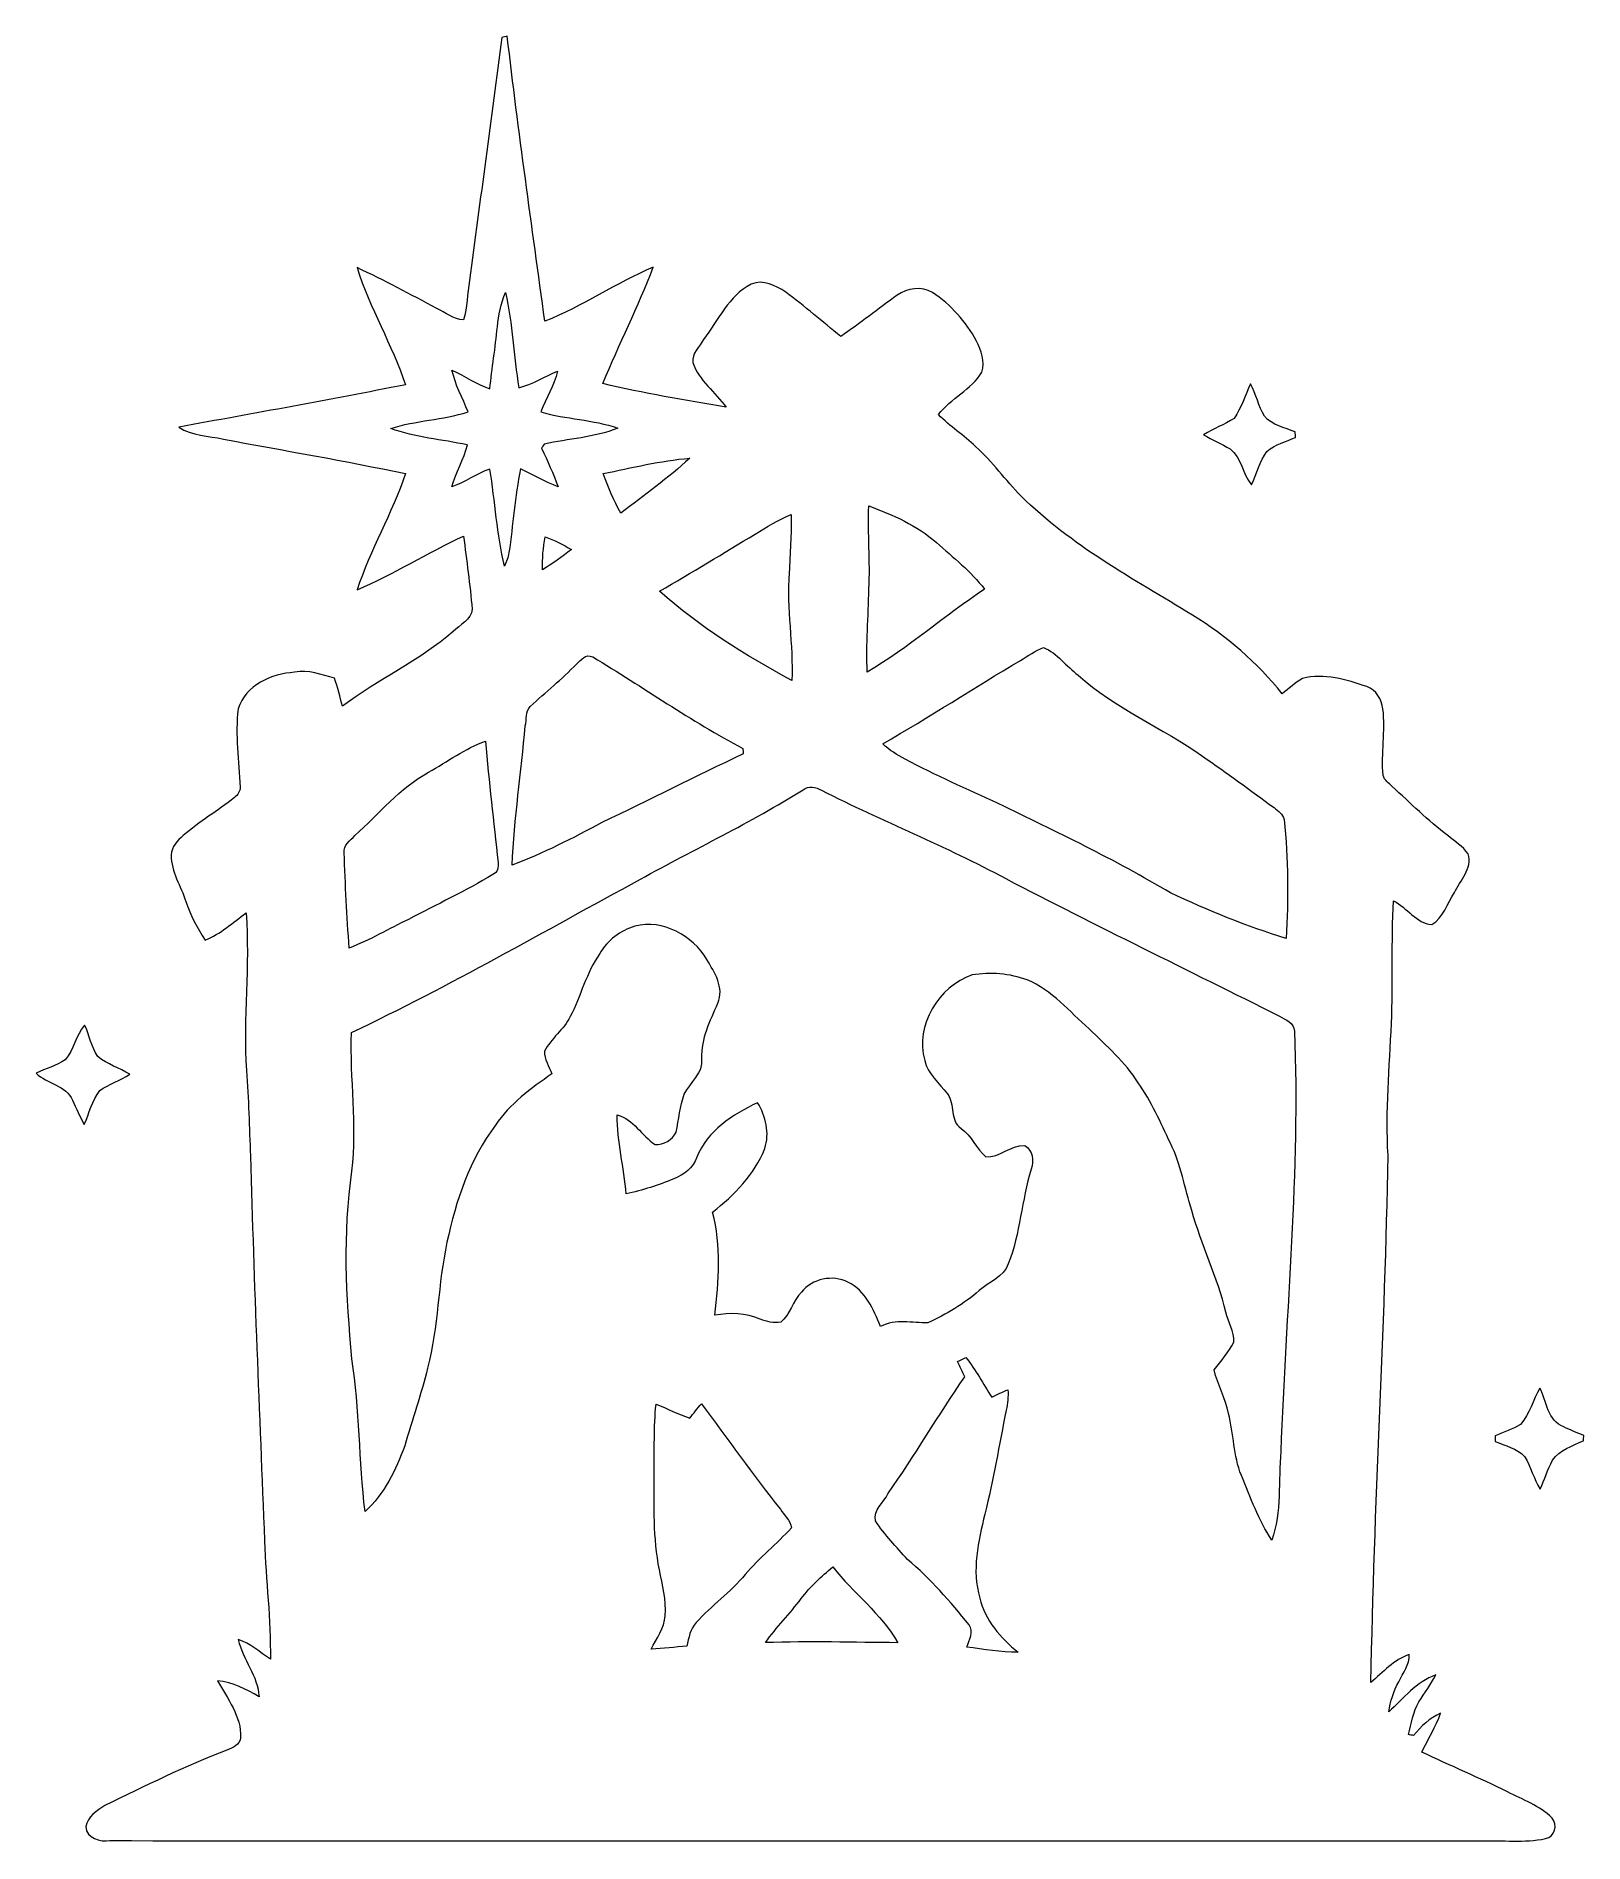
# Model space of a CAD drawing. Header units: centimetres. Extents: x -13.5 to 13.5, y -15.8 to 15.8.
import ezdxf

# ---------------------------------------------------------------- set-up
doc = ezdxf.new("R2010")
doc.units = ezdxf.units.CM
doc.header["$MEASUREMENT"] = 0
doc.layers.add('Layer 1', color=7, linetype='Continuous')

msp = doc.modelspace()

# ---------------------------------------------------------------- linework, layer by layer
at = {"layer": 'Layer 1', "color": 250, "lineweight": 9}
for points, knots in [([(-5.38992, 15.77031), (-5.36663, 15.7756), (-5.32042, 15.78618), (-5.29714, 15.79147), (-5.29714, 15.79147), (-5.10452, 14.12566), (-4.86534, 12.46548), (-4.64132, 10.80355), (-4.64132, 10.80355), (-3.98269, 11.06072), (-3.39531, 11.47383), (-2.74408, 11.74793), (-2.74408, 11.74793), (-3.00196, 11.05543), (-3.34698, 10.3975), (-3.62356, 9.71241), (-3.62356, 9.71241), (-2.91236, 9.5399), (-2.18811, 9.42172), (-1.46668, 9.2986), (-1.46668, 9.2986), (-1.65365, 9.56459), (-1.94645, 9.75862), (-2.04735, 10.08), (-2.04735, 10.08), (-2.07486, 10.23734), (-1.92811, 10.35658), (-1.86531, 10.48569), (-1.86531, 10.48569), (-1.60567, 10.81836), (-1.42364, 11.24805), (-1.03099, 11.45125), (-1.03099, 11.45125), (-0.81686, 11.54156), (-0.60061, 11.42655), (-0.42457, 11.31296), (-0.42457, 11.31296), (-0.0919, 11.06884), (0.21608, 10.79296), (0.53887, 10.53649), (0.53887, 10.53649), (0.87612, 10.76509), (1.19397, 11.02051), (1.52594, 11.25651), (1.52594, 11.25651), (1.70162, 11.37646), (1.95597, 11.42691), (2.1433, 11.30555), (2.1433, 11.30555), (2.46715, 11.09424), (2.72644, 10.79226), (2.91624, 10.45677), (2.91624, 10.45677), (2.99526, 10.29237), (3.06229, 10.09341), (3.00866, 9.91278), (3.00866, 9.91278), (2.82346, 9.60269), (2.45833, 9.45664), (2.24843, 9.17019), (2.24843, 9.17019), (2.44457, 8.95993), (2.6961, 8.80894), (2.90213, 8.60786), (2.90213, 8.60786), (3.19493, 8.3468), (3.41859, 8.01978), (3.69517, 7.74249), (3.69517, 7.74249), (4.56582, 6.87819), (5.65485, 6.29293), (6.69378, 5.6604), (6.69378, 5.6604), (7.29068, 5.29563), (7.82126, 4.82749), (8.26223, 4.28492), (8.26223, 4.28492), (8.37829, 4.37664), (8.48801, 4.47895), (8.61854, 4.55056), (8.61854, 4.55056), (8.99495, 4.65428), (9.38689, 4.52869), (9.7439, 4.40875), (9.7439, 4.40875), (9.91006, 4.35442), (9.99931, 4.18261), (10.02541, 4.01857), (10.02541, 4.01857), (10.06916, 3.63087), (9.99366, 3.24281), (10.02788, 2.85511), (10.02788, 2.85511), (10.05364, 2.77256), (10.12701, 2.72141), (10.18593, 2.66285), (10.18593, 2.66285), (10.50837, 2.37357), (10.8114, 2.06207), (11.15854, 1.80172), (11.15854, 1.80172), (11.27883, 1.69871), (11.42453, 1.61651), (11.51519, 1.48316), (11.51519, 1.48316), (11.59527, 1.22422), (11.37585, 1.01749), (11.27495, 0.80406), (11.27495, 0.80406), (11.14936, 0.61497), (11.08304, 0.36838), (10.88055, 0.2442), (10.88055, 0.2442), (10.60714, 0.26572), (10.44734, 0.54406), (10.21168, 0.66225), (10.21168, 0.66225), (10.16829, -0.05213), (10.20568, -0.76827), (10.17287, -1.48335), (10.17287, -1.48335), (10.14077, -2.25205), (10.07127, -3.02075), (10.11396, -3.79087), (10.11396, -3.79087), (10.06634, -6.86709), (9.86631, -9.93943), (9.81622, -13.01601), (9.81622, -13.01601), (10.02577, -12.83786), (10.21979, -12.61737), (10.48649, -12.52459), (10.48649, -12.52459), (10.49284, -12.70309), (10.37607, -12.85055), (10.30164, -13.0026), (10.30164, -13.0026), (10.21309, -13.16664), (10.15347, -13.34585), (10.12772, -13.53036), (10.12772, -13.53036), (10.3856, -13.29541), (10.60891, -13.00648), (10.94969, -12.88442), (10.94969, -12.88442), (10.87032, -13.0527), (10.75143, -13.19769), (10.65547, -13.35609), (10.65547, -13.35609), (10.55141, -13.53071), (10.5193, -13.73462), (10.47027, -13.92935), (10.47027, -13.92935), (10.4932, -13.93252), (10.53906, -13.93958), (10.56199, -13.94311), (10.56199, -13.94311), (10.69428, -13.78295), (10.84421, -13.63901), (11.03542, -13.55188), (11.03542, -13.55188), (10.95216, -13.79036), (10.81458, -14.00555), (10.70592, -14.23344), (10.70592, -14.23344), (11.20157, -14.4758), (11.71487, -14.68112), (12.20699, -14.93124), (12.20699, -14.93124), (12.47334, -15.07059), (12.76967, -15.16936), (12.98522, -15.38844), (12.98522, -15.38844), (13.09246, -15.5038), (13.03249, -15.71829), (12.87162, -15.74898), (12.87162, -15.74898), (12.50121, -15.82271), (12.11633, -15.77544), (11.74097, -15.78743), (11.74097, -15.78743), (3.74421, -15.78108), (-4.25256, -15.78919), (-12.24933, -15.7839), (-12.24933, -15.7839), (-12.41619, -15.80719), (-12.66808, -15.74651), (-12.6716, -15.53802), (-12.6716, -15.53802), (-12.64338, -15.36762), (-12.47934, -15.25227), (-12.33893, -15.16795), (-12.33893, -15.16795), (-11.63408, -14.82964), (-10.93417, -14.47651), (-10.20181, -14.20028), (-10.20181, -14.20028), (-10.10232, -14.15901), (-9.97673, -14.10644), (-9.96262, -13.98403), (-9.96262, -13.98403), (-9.94781, -13.60691), (-10.19581, -13.3007), (-10.36479, -12.98673), (-10.36479, -12.98673), (-10.10021, -13.00719), (-9.86561, -13.13595), (-9.64089, -13.26577), (-9.64089, -13.26577), (-9.66064, -12.89853), (-9.92099, -12.61419), (-10.00743, -12.26706), (-10.00743, -12.26706), (-9.79364, -12.33303), (-9.62537, -12.48508), (-9.44263, -12.60855), (-9.44263, -12.60855), (-9.43275, -11.91746), (-9.52094, -11.23025), (-9.54352, -10.54021), (-9.54352, -10.54021), (-9.63489, -8.29478), (-9.72979, -6.049), (-9.79047, -3.80216), (-9.79047, -3.80216), (-9.81304, -3.30474), (-9.82186, -2.80697), (-9.85961, -2.31061), (-9.85961, -2.31061), (-9.92629, -1.39127), (-9.79717, -0.47123), (-9.86631, 0.44846), (-9.86631, 0.44846), (-10.09915, 0.28124), (-10.31434, 0.08193), (-10.58351, -0.02744), (-10.58351, -0.02744), (-10.71898, 0.18529), (-10.84174, 0.40754), (-10.919, 0.64813), (-10.919, 0.64813), (-11.00896, 0.91801), (-11.18006, 1.16778), (-11.17829, 1.46129), (-11.17829, 1.46129), (-11.1723, 1.60346), (-11.06929, 1.7174), (-10.96663, 1.80489), (-10.96663, 1.80489), (-10.68053, 2.04161), (-10.3662, 2.24057), (-10.07234, 2.46706), (-10.07234, 2.46706), (-10.01589, 2.51186), (-9.96686, 2.57677), (-9.97144, 2.65226), (-9.97144, 2.65226), (-9.99155, 3.10735), (-10.06387, 3.56561), (-10.00566, 4.01998), (-10.00566, 4.01998), (-9.88254, 4.43944), (-9.41864, 4.63452), (-9.01788, 4.65992), (-9.01788, 4.65992), (-8.77729, 4.70966), (-8.54657, 4.61759), (-8.31833, 4.55762), (-8.31833, 4.55762), (-8.26964, 4.39428), (-8.22413, 4.23024), (-8.17792, 4.06584), (-8.17792, 4.06584), (-7.55879, 4.54033), (-6.83419, 4.85854), (-6.24505, 5.3743), (-6.24505, 5.3743), (-6.12828, 5.49036), (-5.92755, 5.57997), (-5.91132, 5.76412), (-5.91132, 5.76412), (-5.94872, 6.19168), (-6.00728, 6.61784), (-6.06372, 7.04364), (-6.06372, 7.04364), (-6.69414, 6.74978), (-7.28645, 6.37619), (-7.92533, 6.10243), (-7.92533, 6.10243), (-7.69638, 6.80093), (-7.31397, 7.43911), (-7.07831, 8.13584), (-7.07831, 8.13584), (-8.13488, 8.35809), (-9.19992, 8.54154), (-10.26143, 8.7398), (-10.26143, 8.7398), (-10.52319, 8.80048), (-10.81881, 8.79166), (-11.04636, 8.95182), (-11.04636, 8.95182), (-9.72238, 9.18747), (-8.39946, 9.43336), (-7.07902, 9.68948), (-7.07902, 9.68948), (-7.30868, 10.39327), (-7.70767, 11.03215), (-7.92357, 11.74017), (-7.92357, 11.74017), (-7.44908, 11.5218), (-6.99118, 11.26921), (-6.52939, 11.0258), (-6.52939, 11.0258), (-6.3784, 10.95348), (-6.23623, 10.83847), (-6.06337, 10.82471), (-6.06337, 10.82471), (-5.99811, 11.04873), (-5.99423, 11.28509), (-5.95895, 11.51439), (-5.95895, 11.51439), (-5.77127, 12.93327), (-5.57407, 14.35073), (-5.38992, 15.77031), (-5.38992, 15.77031), (-5.38992, 15.77031), (-5.38992, 15.77031), (-5.38992, 15.77031)], [0, 0, 0, 0, 0.01204819, 0.01204819, 0.01204819, 0.01204819, 0.02409639, 0.02409639, 0.02409639, 0.02409639, 0.03614458, 0.03614458, 0.03614458, 0.03614458, 0.04819277, 0.04819277, 0.04819277, 0.04819277, 0.06024096, 0.06024096, 0.06024096, 0.06024096, 0.07228916, 0.07228916, 0.07228916, 0.07228916, 0.08433735, 0.08433735, 0.08433735, 0.08433735, 0.09638554, 0.09638554, 0.09638554, 0.09638554, 0.10843373, 0.10843373, 0.10843373, 0.10843373, 0.12048193, 0.12048193, 0.12048193, 0.12048193, 0.13253012, 0.13253012, 0.13253012, 0.13253012, 0.14457831, 0.14457831, 0.14457831, 0.14457831, 0.15662651, 0.15662651, 0.15662651, 0.15662651, 0.1686747, 0.1686747, 0.1686747, 0.1686747, 0.18072289, 0.18072289, 0.18072289, 0.18072289, 0.19277108, 0.19277108, 0.19277108, 0.19277108, 0.20481928, 0.20481928, 0.20481928, 0.20481928, 0.21686747, 0.21686747, 0.21686747, 0.21686747, 0.22891566, 0.22891566, 0.22891566, 0.22891566, 0.24096386, 0.24096386, 0.24096386, 0.24096386, 0.25301205, 0.25301205, 0.25301205, 0.25301205, 0.26506024, 0.26506024, 0.26506024, 0.26506024, 0.27710843, 0.27710843, 0.27710843, 0.27710843, 0.28915663, 0.28915663, 0.28915663, 0.28915663, 0.30120482, 0.30120482, 0.30120482, 0.30120482, 0.31325301, 0.31325301, 0.31325301, 0.31325301, 0.3253012, 0.3253012, 0.3253012, 0.3253012, 0.3373494, 0.3373494, 0.3373494, 0.3373494, 0.34939759, 0.34939759, 0.34939759, 0.34939759, 0.36144578, 0.36144578, 0.36144578, 0.36144578, 0.37349398, 0.37349398, 0.37349398, 0.37349398, 0.38554217, 0.38554217, 0.38554217, 0.38554217, 0.39759036, 0.39759036, 0.39759036, 0.39759036, 0.40963855, 0.40963855, 0.40963855, 0.40963855, 0.42168675, 0.42168675, 0.42168675, 0.42168675, 0.43373494, 0.43373494, 0.43373494, 0.43373494, 0.44578313, 0.44578313, 0.44578313, 0.44578313, 0.45783133, 0.45783133, 0.45783133, 0.45783133, 0.46987952, 0.46987952, 0.46987952, 0.46987952, 0.48192771, 0.48192771, 0.48192771, 0.48192771, 0.4939759, 0.4939759, 0.4939759, 0.4939759, 0.5060241, 0.5060241, 0.5060241, 0.5060241, 0.51807229, 0.51807229, 0.51807229, 0.51807229, 0.53012048, 0.53012048, 0.53012048, 0.53012048, 0.54216867, 0.54216867, 0.54216867, 0.54216867, 0.55421687, 0.55421687, 0.55421687, 0.55421687, 0.56626506, 0.56626506, 0.56626506, 0.56626506, 0.57831325, 0.57831325, 0.57831325, 0.57831325, 0.59036145, 0.59036145, 0.59036145, 0.59036145, 0.60240964, 0.60240964, 0.60240964, 0.60240964, 0.61445783, 0.61445783, 0.61445783, 0.61445783, 0.62650602, 0.62650602, 0.62650602, 0.62650602, 0.63855422, 0.63855422, 0.63855422, 0.63855422, 0.65060241, 0.65060241, 0.65060241, 0.65060241, 0.6626506, 0.6626506, 0.6626506, 0.6626506, 0.6746988, 0.6746988, 0.6746988, 0.6746988, 0.68674699, 0.68674699, 0.68674699, 0.68674699, 0.69879518, 0.69879518, 0.69879518, 0.69879518, 0.71084337, 0.71084337, 0.71084337, 0.71084337, 0.72289157, 0.72289157, 0.72289157, 0.72289157, 0.73493976, 0.73493976, 0.73493976, 0.73493976, 0.74698795, 0.74698795, 0.74698795, 0.74698795, 0.75903614, 0.75903614, 0.75903614, 0.75903614, 0.77108434, 0.77108434, 0.77108434, 0.77108434, 0.78313253, 0.78313253, 0.78313253, 0.78313253, 0.79518072, 0.79518072, 0.79518072, 0.79518072, 0.80722892, 0.80722892, 0.80722892, 0.80722892, 0.81927711, 0.81927711, 0.81927711, 0.81927711, 0.8313253, 0.8313253, 0.8313253, 0.8313253, 0.84337349, 0.84337349, 0.84337349, 0.84337349, 0.85542169, 0.85542169, 0.85542169, 0.85542169, 0.86746988, 0.86746988, 0.86746988, 0.86746988, 0.87951807, 0.87951807, 0.87951807, 0.87951807, 0.89156627, 0.89156627, 0.89156627, 0.89156627, 0.90361446, 0.90361446, 0.90361446, 0.90361446, 0.91566265, 0.91566265, 0.91566265, 0.91566265, 0.92771084, 0.92771084, 0.92771084, 0.92771084, 0.93975904, 0.93975904, 0.93975904, 0.93975904, 0.95180723, 0.95180723, 0.95180723, 0.95180723, 0.96385542, 0.96385542, 0.96385542, 0.96385542, 0.97590361, 0.97590361, 0.97590361, 0.97590361, 1, 1, 1, 1]), ([(-5.47, 10.70336), (-5.50598, 10.34106), (-5.56384, 9.98158), (-5.60264, 9.61963), (-5.60264, 9.61963), (-5.83618, 9.70182), (-6.04185, 9.84082), (-6.26445, 9.94594), (-6.26445, 9.94594), (-6.21083, 9.68806), (-6.07819, 9.45876), (-5.98435, 9.21499), (-5.98435, 9.21499), (-6.42567, 9.07494), (-6.89804, 9.06859), (-7.33725, 8.92536), (-7.33725, 8.92536), (-6.9058, 8.76802), (-6.44119, 8.73521), (-5.99458, 8.6382), (-5.99458, 8.6382), (-6.05702, 8.38349), (-6.2006, 8.15807), (-6.26657, 7.90442), (-6.26657, 7.90442), (-6.03515, 7.98626), (-5.83618, 8.13725), (-5.6037, 8.21628), (-5.6037, 8.21628), (-5.50633, 7.65113), (-5.48093, 7.07363), (-5.34511, 6.51518), (-5.34511, 6.51518), (-5.31195, 6.59244), (-5.2795, 6.67111), (-5.26786, 6.75507), (-5.26786, 6.75507), (-5.19448, 7.24226), (-5.16802, 7.7365), (-5.0636, 8.2191), (-5.0636, 8.2191), (-4.84452, 8.11503), (-4.63462, 7.98909), (-4.40567, 7.90654), (-4.40567, 7.90654), (-4.4921, 8.13514), (-4.59193, 8.35809), (-4.69636, 8.57893), (-4.69636, 8.57893), (-4.68542, 8.59763), (-4.66355, 8.63502), (-4.65226, 8.65407), (-4.65226, 8.65407), (-4.22399, 8.74474), (-3.7749, 8.76731), (-3.36462, 8.931), (-3.36462, 8.931), (-3.79783, 9.08517), (-4.26808, 9.08764), (-4.70906, 9.21499), (-4.70906, 9.21499), (-4.61522, 9.45453), (-4.47869, 9.67783), (-4.41554, 9.92866), (-4.41554, 9.92866), (-4.64379, 9.83553), (-4.8544, 9.69653), (-5.09641, 9.63868), (-5.09641, 9.63868), (-5.18284, 10.19324), (-5.20224, 10.75804), (-5.32783, 11.3059), (-5.32783, 11.3059), (-5.4132, 11.11611), (-5.45024, 10.90903), (-5.47, 10.70336), (-5.47, 10.70336), (-5.47, 10.70336), (-5.47, 10.70336), (-5.47, 10.70336)], [0, 0, 0, 0, 0.04761905, 0.04761905, 0.04761905, 0.04761905, 0.0952381, 0.0952381, 0.0952381, 0.0952381, 0.14285714, 0.14285714, 0.14285714, 0.14285714, 0.19047619, 0.19047619, 0.19047619, 0.19047619, 0.23809524, 0.23809524, 0.23809524, 0.23809524, 0.28571429, 0.28571429, 0.28571429, 0.28571429, 0.33333333, 0.33333333, 0.33333333, 0.33333333, 0.38095238, 0.38095238, 0.38095238, 0.38095238, 0.42857143, 0.42857143, 0.42857143, 0.42857143, 0.47619048, 0.47619048, 0.47619048, 0.47619048, 0.52380952, 0.52380952, 0.52380952, 0.52380952, 0.57142857, 0.57142857, 0.57142857, 0.57142857, 0.61904762, 0.61904762, 0.61904762, 0.61904762, 0.66666667, 0.66666667, 0.66666667, 0.66666667, 0.71428571, 0.71428571, 0.71428571, 0.71428571, 0.76190476, 0.76190476, 0.76190476, 0.76190476, 0.80952381, 0.80952381, 0.80952381, 0.80952381, 0.85714286, 0.85714286, 0.85714286, 0.85714286, 0.9047619, 0.9047619, 0.9047619, 0.9047619, 1, 1, 1, 1]), ([(7.42086, 9.10351), (7.54891, 9.28837), (7.61277, 9.50603), (7.71049, 9.70676), (7.71049, 9.70676), (7.80574, 9.52367), (7.84736, 9.31659), (7.95284, 9.13914), (7.95284, 9.13914), (8.08972, 8.98321), (8.30597, 8.94018), (8.49083, 8.86503), (8.49083, 8.86503), (8.49189, 8.8414), (8.49436, 8.79413), (8.49542, 8.77049), (8.49542, 8.77049), (8.32608, 8.69711), (8.13876, 8.64737), (7.99588, 8.52566), (7.99588, 8.52566), (7.86571, 8.35209), (7.81844, 8.13584), (7.72671, 7.94217), (7.72671, 7.94217), (7.5595, 8.12702), (7.55773, 8.41595), (7.34959, 8.5687), (7.34959, 8.5687), (7.19966, 8.65972), (7.03739, 8.72674), (6.88746, 8.81776), (6.88746, 8.81776), (7.05996, 8.92289), (7.25187, 8.99168), (7.42086, 9.10351)], [0, 0, 0, 0, 0.1, 0.1, 0.1, 0.1, 0.2, 0.2, 0.2, 0.2, 0.3, 0.3, 0.3, 0.3, 0.4, 0.4, 0.4, 0.4, 0.5, 0.5, 0.5, 0.5, 0.6, 0.6, 0.6, 0.6, 0.7, 0.7, 0.7, 0.7, 0.8, 0.8, 0.8, 0.8, 1, 1, 1, 1]), ([(-3.62074, 8.13584), (-3.52796, 7.90054), (-3.43623, 7.66241), (-3.30818, 7.44334), (-3.30818, 7.44334), (-2.90354, 7.75978), (-2.48021, 8.05506), (-2.10485, 8.40713), (-2.10485, 8.40713), (-2.61638, 8.36056), (-3.11873, 8.24203), (-3.62074, 8.13584), (-3.62074, 8.13584), (-3.62074, 8.13584), (-3.62074, 8.13584), (-3.62074, 8.13584)], [0, 0, 0, 0, 0.2, 0.2, 0.2, 0.2, 0.4, 0.4, 0.4, 0.4, 0.6, 0.6, 0.6, 0.6, 1, 1, 1, 1]), ([(-0.96185, 7.07821), (-1.51818, 6.74413), (-2.06922, 6.40159), (-2.63225, 6.07879), (-2.63225, 6.07879), (-1.93587, 5.45403), (-1.13506, 4.96366), (-0.31874, 4.51352), (-0.31874, 4.51352), (-0.28804, 5.14464), (-0.41751, 5.77329), (-0.36389, 6.40406), (-0.36389, 6.40406), (-0.34802, 6.74237), (-0.32368, 7.08033), (-0.32791, 7.41935), (-0.32791, 7.41935), (-0.55439, 7.3361), (-0.75548, 7.20028), (-0.96185, 7.07821), (-0.96185, 7.07821), (-0.96185, 7.07821), (-0.96185, 7.07821), (-0.96185, 7.07821)], [0, 0, 0, 0, 0.14285714, 0.14285714, 0.14285714, 0.14285714, 0.28571429, 0.28571429, 0.28571429, 0.28571429, 0.42857143, 0.42857143, 0.42857143, 0.42857143, 0.57142857, 0.57142857, 0.57142857, 0.57142857, 0.71428571, 0.71428571, 0.71428571, 0.71428571, 1, 1, 1, 1]), ([(1.02923, 7.57246), (1.00559, 7.08739), (1.05921, 6.60267), (1.02923, 6.11795), (1.02923, 6.11795), (1.02746, 5.63253), (0.97419, 5.14711), (1.00242, 4.66204), (1.00242, 4.66204), (1.72279, 5.09208), (2.35744, 5.64911), (3.05594, 6.11337), (3.05594, 6.11337), (2.81605, 6.42487), (2.50278, 6.6697), (2.21174, 6.9304), (2.21174, 6.9304), (1.87307, 7.23555), (1.44868, 7.41018), (1.02923, 7.57246), (1.02923, 7.57246), (1.02923, 7.57246), (1.02923, 7.57246), (1.02923, 7.57246)], [0, 0, 0, 0, 0.14285714, 0.14285714, 0.14285714, 0.14285714, 0.28571429, 0.28571429, 0.28571429, 0.28571429, 0.42857143, 0.42857143, 0.42857143, 0.42857143, 0.57142857, 0.57142857, 0.57142857, 0.57142857, 0.71428571, 0.71428571, 0.71428571, 0.71428571, 1, 1, 1, 1]), ([(-4.63674, 7.03094), (-4.66531, 6.84044), (-4.68859, 6.64783), (-4.67942, 6.45486), (-4.67942, 6.45486), (-4.50444, 6.56281), (-4.33511, 6.68099), (-4.17424, 6.8094), (-4.17424, 6.8094), (-4.32382, 6.89265), (-4.47305, 6.97838), (-4.63674, 7.03094), (-4.63674, 7.03094), (-4.63674, 7.03094), (-4.63674, 7.03094), (-4.63674, 7.03094)], [0, 0, 0, 0, 0.2, 0.2, 0.2, 0.2, 0.4, 0.4, 0.4, 0.4, 0.6, 0.6, 0.6, 0.6, 1, 1, 1, 1]), ([(3.68282, 4.86841), (2.87426, 4.39005), (2.08791, 3.87499), (1.27159, 3.41003), (1.27159, 3.41003), (1.38447, 3.29467), (1.52594, 3.21636), (1.66634, 3.13945), (1.66634, 3.13945), (2.19516, 2.85264), (2.75008, 2.61875), (3.29512, 2.36475), (3.29512, 2.36475), (4.31324, 1.86945), (5.33664, 1.3805), (6.30961, 0.79948), (6.30961, 0.79948), (6.96577, 0.49185), (7.63993, 0.21386), (8.33349, 0.00149), (8.33349, 0.00149), (8.37089, 0.69576), (8.36771, 1.39426), (8.29645, 2.0857), (8.29645, 2.0857), (8.27528, 2.17919), (8.18991, 2.23493), (8.12112, 2.29137), (8.12112, 2.29137), (7.70555, 2.59335), (7.29456, 2.90168), (6.86982, 3.19025), (6.86982, 3.19025), (6.16391, 3.69578), (5.33947, 4.02351), (4.69177, 4.61159), (4.69177, 4.61159), (4.48469, 4.76293), (4.32876, 4.99577), (4.08746, 5.09243), (4.08746, 5.09243), (3.94, 5.04445), (3.81688, 4.94285), (3.68282, 4.86841), (3.68282, 4.86841), (3.68282, 4.86841), (3.68282, 4.86841), (3.68282, 4.86841)], [0, 0, 0, 0, 0.07692308, 0.07692308, 0.07692308, 0.07692308, 0.15384615, 0.15384615, 0.15384615, 0.15384615, 0.23076923, 0.23076923, 0.23076923, 0.23076923, 0.30769231, 0.30769231, 0.30769231, 0.30769231, 0.38461538, 0.38461538, 0.38461538, 0.38461538, 0.46153846, 0.46153846, 0.46153846, 0.46153846, 0.53846154, 0.53846154, 0.53846154, 0.53846154, 0.61538462, 0.61538462, 0.61538462, 0.61538462, 0.69230769, 0.69230769, 0.69230769, 0.69230769, 0.76923077, 0.76923077, 0.76923077, 0.76923077, 0.84615385, 0.84615385, 0.84615385, 0.84615385, 1, 1, 1, 1]), ([(-4.0864, 4.80491), (-4.33899, 4.53927), (-4.62721, 4.31138), (-4.89462, 4.06126), (-4.89462, 4.06126), (-4.97964, 3.97377), (-4.95494, 3.8309), (-4.98316, 3.72436), (-4.98316, 3.72436), (-5.05513, 2.91085), (-5.17437, 2.10158), (-5.21212, 1.28525), (-5.21212, 1.28525), (-4.66849, 1.48951), (-4.15237, 1.75797), (-3.64014, 2.02996), (-3.64014, 2.02996), (-2.81534, 2.4279), (-1.99655, 2.83818), (-1.16964, 3.23153), (-1.16964, 3.23153), (-1.17069, 3.25587), (-1.17316, 3.30455), (-1.17458, 3.32889), (-1.17458, 3.32889), (-2.08192, 3.80796), (-2.924, 4.40098), (-3.80206, 4.93015), (-3.80206, 4.93015), (-3.93083, 4.98906), (-4.00597, 4.87371), (-4.0864, 4.80491), (-4.0864, 4.80491), (-4.0864, 4.80491), (-4.0864, 4.80491), (-4.0864, 4.80491)], [0, 0, 0, 0, 0.1, 0.1, 0.1, 0.1, 0.2, 0.2, 0.2, 0.2, 0.3, 0.3, 0.3, 0.3, 0.4, 0.4, 0.4, 0.4, 0.5, 0.5, 0.5, 0.5, 0.6, 0.6, 0.6, 0.6, 0.7, 0.7, 0.7, 0.7, 0.8, 0.8, 0.8, 0.8, 1, 1, 1, 1]), ([(-6.67332, 2.9105), (-7.17744, 2.63286), (-7.54327, 2.18236), (-7.96484, 1.80313), (-7.96484, 1.80313), (-8.04034, 1.71458), (-8.17051, 1.63556), (-8.15252, 1.50291), (-8.15252, 1.50291), (-8.12888, 0.94694), (-8.10701, 0.39025), (-8.06186, -0.16467), (-8.06186, -0.16467), (-7.70273, -0.02885), (-7.37323, 0.17259), (-7.02681, 0.33663), (-7.02681, 0.33663), (-6.53433, 0.59698), (-6.02527, 0.82981), (-5.55043, 1.12227), (-5.55043, 1.12227), (-5.45871, 1.15296), (-5.44989, 1.25526), (-5.458, 1.33464), (-5.458, 1.33464), (-5.53632, 2.04125), (-5.61958, 2.74787), (-5.67708, 3.4566), (-5.67708, 3.4566), (-6.03585, 3.32995), (-6.34418, 3.09535), (-6.67332, 2.9105), (-6.67332, 2.9105), (-6.67332, 2.9105), (-6.67332, 2.9105), (-6.67332, 2.9105)], [0, 0, 0, 0, 0.1, 0.1, 0.1, 0.1, 0.2, 0.2, 0.2, 0.2, 0.3, 0.3, 0.3, 0.3, 0.4, 0.4, 0.4, 0.4, 0.5, 0.5, 0.5, 0.5, 0.6, 0.6, 0.6, 0.6, 0.7, 0.7, 0.7, 0.7, 0.8, 0.8, 0.8, 0.8, 1, 1, 1, 1]), ([(-0.11977, 2.60358), (-1.04052, 2.03067), (-2.02054, 1.5643), (-2.96774, 1.03866), (-2.96774, 1.03866), (-4.6452, 0.13061), (-6.29867, -0.82683), (-8.02376, -1.64316), (-8.02376, -1.64316), (-8.05127, -2.45243), (-7.91933, -3.26311), (-8.01423, -4.07168), (-8.01423, -4.07168), (-8.17863, -5.15824), (-8.11442, -6.26419), (-8.01564, -7.35428), (-8.01564, -7.35428), (-7.87453, -8.23869), (-7.89358, -9.13827), (-7.78634, -10.02551), (-7.78634, -10.02551), (-7.45296, -9.71965), (-7.24235, -9.29632), (-7.09207, -8.8751), (-7.09207, -8.8751), (-6.9559, -8.42249), (-6.8042, -7.97411), (-6.69167, -7.51479), (-6.69167, -7.51479), (-6.50469, -6.79301), (-6.50963, -6.03947), (-6.35194, -5.3124), (-6.35194, -5.3124), (-6.1946, -4.5885), (-5.96001, -3.86142), (-5.50492, -3.26558), (-5.50492, -3.26558), (-5.25445, -2.88987), (-4.88403, -2.61894), (-4.51644, -2.36776), (-4.51644, -2.36776), (-4.56195, -2.23759), (-4.65367, -2.11059), (-4.64379, -1.96983), (-4.64379, -1.96983), (-4.52914, -1.74511), (-4.30971, -1.59165), (-4.19506, -1.36587), (-4.19506, -1.36587), (-4.01056, -1.00357), (-3.91248, -0.59752), (-3.67894, -0.26062), (-3.67894, -0.26062), (-3.54524, -0.02991), (-3.3177, 0.14119), (-3.06405, 0.2181), (-3.06405, 0.2181), (-2.57228, 0.34157), (-2.05264, 0.05617), (-1.80464, -0.36787), (-1.80464, -0.36787), (-1.66882, -0.59082), (-1.49772, -0.85893), (-1.61061, -1.13057), (-1.61061, -1.13057), (-1.75031, -1.43784), (-1.90059, -1.74934), (-1.89036, -2.09683), (-1.89036, -2.09683), (-1.86143, -2.3593), (-2.09885, -2.51276), (-2.20045, -2.72301), (-2.20045, -2.72301), (-2.27842, -2.93644), (-2.29641, -3.16434), (-2.34086, -3.38588), (-2.34086, -3.38588), (-2.40154, -3.51888), (-2.56558, -3.61554), (-2.71092, -3.60107), (-2.71092, -3.60107), (-2.94587, -3.45114), (-3.08628, -3.16222), (-3.37273, -3.08567), (-3.37273, -3.08567), (-3.37908, -3.55063), (-3.25067, -4.00606), (-3.21575, -4.46856), (-3.21575, -4.46856), (-2.93211, -4.39976), (-2.65095, -4.31651), (-2.38143, -4.20291), (-2.38143, -4.20291), (-2.20504, -4.1313), (-2.04523, -4.01382), (-1.98103, -3.82721), (-1.98103, -3.82721), (-1.79829, -3.35872), (-1.34955, -3.07861), (-0.91669, -2.87118), (-0.91669, -2.87118), (-0.77276, -3.10966), (-0.70221, -3.40246), (-0.79216, -3.67375), (-0.79216, -3.67375), (-0.97067, -4.13165), (-1.32592, -4.48655), (-1.70339, -4.78676), (-1.70339, -4.78676), (-1.55346, -5.37766), (-1.59191, -5.99114), (-1.66776, -6.59016), (-1.66776, -6.59016), (-1.40247, -6.54077), (-1.12131, -6.55171), (-0.87048, -6.65754), (-0.87048, -6.65754), (-0.75759, -6.70587), (-0.63588, -6.7288), (-0.51206, -6.71363), (-0.51206, -6.71363), (-0.34802, -6.57182), (-0.29827, -6.3418), (-0.15152, -6.18517), (-0.15152, -6.18517), (0.03827, -5.9541), (0.3974, -5.87191), (0.66375, -6.01337), (0.66375, -6.01337), (0.97137, -6.1573), (1.11001, -6.49279), (1.23631, -6.7856), (1.23631, -6.7856), (1.49595, -6.65119), (1.78911, -6.7288), (2.06428, -6.72351), (2.06428, -6.72351), (2.38389, -6.57534), (2.69222, -6.38978), (2.96069, -6.15907), (2.96069, -6.15907), (3.13566, -6.00596), (3.38684, -5.92659), (3.4701, -5.68811), (3.4701, -5.68811), (3.68071, -5.15682), (3.70187, -4.5765), (3.86874, -4.03252), (3.86874, -4.03252), (3.92447, -3.88541), (3.90084, -3.70656), (3.75761, -3.61942), (3.75761, -3.61942), (3.5082, -3.61519), (3.32475, -3.83073), (3.07569, -3.82015), (3.07569, -3.82015), (2.90777, -3.67657), (2.83016, -3.45256), (2.64636, -3.32309), (2.64636, -3.32309), (2.44246, -3.18832), (2.54053, -2.89764), (2.40471, -2.71878), (2.40471, -2.71878), (2.26713, -2.52722), (2.05793, -2.37482), (2.00678, -2.13246), (2.00678, -2.13246), (1.83674, -1.51898), (2.2509, -0.84094), (2.83686, -0.63598), (2.83686, -0.63598), (3.15718, -0.58271), (3.49479, -0.61058), (3.80065, -0.72347), (3.80065, -0.72347), (4.23774, -0.8995), (4.53796, -1.2798), (4.88544, -1.58036), (4.88544, -1.58036), (5.18954, -1.87564), (5.51233, -2.16104), (5.74234, -2.52157), (5.74234, -2.52157), (5.97447, -2.84966), (6.13357, -3.21937), (6.30572, -3.58026), (6.30572, -3.58026), (6.49234, -3.95032), (6.55479, -4.36378), (6.67932, -4.75572), (6.67932, -4.75572), (6.84724, -5.36038), (7.13193, -5.92517), (7.27727, -6.53724), (7.27727, -6.53724), (7.31396, -6.71152), (7.42403, -6.87732), (7.41909, -7.05865), (7.41909, -7.05865), (7.32525, -7.23574), (7.19296, -7.39026), (7.07019, -7.5476), (7.07019, -7.5476), (7.13299, -7.80795), (7.26846, -8.04466), (7.32067, -8.30819), (7.32067, -8.30819), (7.41944, -8.6652), (7.40569, -9.04902), (7.54891, -9.39404), (7.54891, -9.39404), (7.70802, -9.77962), (7.8523, -10.17509), (8.07949, -10.52787), (8.07949, -10.52787), (8.25729, -10.02974), (8.19238, -9.48858), (8.23859, -8.97176), (8.23859, -8.97176), (8.3222, -6.52066), (8.57761, -4.07133), (8.47707, -1.61741), (8.47707, -1.61741), (8.47072, -1.47277), (8.32044, -1.41667), (8.21425, -1.35494), (8.21425, -1.35494), (6.61582, -0.55766), (5.01138, 0.22833), (3.42459, 1.04924), (3.42459, 1.04924), (2.37613, 1.61721), (1.26453, 2.05713), (0.20091, 2.59547), (0.20091, 2.59547), (0.10177, 2.65191), (-0.02205, 2.67943), (-0.11977, 2.60358), (-0.11977, 2.60358), (-0.11977, 2.60358), (-0.11977, 2.60358), (-0.11977, 2.60358)], [0, 0, 0, 0, 0.01612903, 0.01612903, 0.01612903, 0.01612903, 0.03225806, 0.03225806, 0.03225806, 0.03225806, 0.0483871, 0.0483871, 0.0483871, 0.0483871, 0.06451613, 0.06451613, 0.06451613, 0.06451613, 0.08064516, 0.08064516, 0.08064516, 0.08064516, 0.09677419, 0.09677419, 0.09677419, 0.09677419, 0.11290323, 0.11290323, 0.11290323, 0.11290323, 0.12903226, 0.12903226, 0.12903226, 0.12903226, 0.14516129, 0.14516129, 0.14516129, 0.14516129, 0.16129032, 0.16129032, 0.16129032, 0.16129032, 0.17741935, 0.17741935, 0.17741935, 0.17741935, 0.19354839, 0.19354839, 0.19354839, 0.19354839, 0.20967742, 0.20967742, 0.20967742, 0.20967742, 0.22580645, 0.22580645, 0.22580645, 0.22580645, 0.24193548, 0.24193548, 0.24193548, 0.24193548, 0.25806452, 0.25806452, 0.25806452, 0.25806452, 0.27419355, 0.27419355, 0.27419355, 0.27419355, 0.29032258, 0.29032258, 0.29032258, 0.29032258, 0.30645161, 0.30645161, 0.30645161, 0.30645161, 0.32258065, 0.32258065, 0.32258065, 0.32258065, 0.33870968, 0.33870968, 0.33870968, 0.33870968, 0.35483871, 0.35483871, 0.35483871, 0.35483871, 0.37096774, 0.37096774, 0.37096774, 0.37096774, 0.38709677, 0.38709677, 0.38709677, 0.38709677, 0.40322581, 0.40322581, 0.40322581, 0.40322581, 0.41935484, 0.41935484, 0.41935484, 0.41935484, 0.43548387, 0.43548387, 0.43548387, 0.43548387, 0.4516129, 0.4516129, 0.4516129, 0.4516129, 0.46774194, 0.46774194, 0.46774194, 0.46774194, 0.48387097, 0.48387097, 0.48387097, 0.48387097, 0.5, 0.5, 0.5, 0.5, 0.51612903, 0.51612903, 0.51612903, 0.51612903, 0.53225806, 0.53225806, 0.53225806, 0.53225806, 0.5483871, 0.5483871, 0.5483871, 0.5483871, 0.56451613, 0.56451613, 0.56451613, 0.56451613, 0.58064516, 0.58064516, 0.58064516, 0.58064516, 0.59677419, 0.59677419, 0.59677419, 0.59677419, 0.61290323, 0.61290323, 0.61290323, 0.61290323, 0.62903226, 0.62903226, 0.62903226, 0.62903226, 0.64516129, 0.64516129, 0.64516129, 0.64516129, 0.66129032, 0.66129032, 0.66129032, 0.66129032, 0.67741935, 0.67741935, 0.67741935, 0.67741935, 0.69354839, 0.69354839, 0.69354839, 0.69354839, 0.70967742, 0.70967742, 0.70967742, 0.70967742, 0.72580645, 0.72580645, 0.72580645, 0.72580645, 0.74193548, 0.74193548, 0.74193548, 0.74193548, 0.75806452, 0.75806452, 0.75806452, 0.75806452, 0.77419355, 0.77419355, 0.77419355, 0.77419355, 0.79032258, 0.79032258, 0.79032258, 0.79032258, 0.80645161, 0.80645161, 0.80645161, 0.80645161, 0.82258065, 0.82258065, 0.82258065, 0.82258065, 0.83870968, 0.83870968, 0.83870968, 0.83870968, 0.85483871, 0.85483871, 0.85483871, 0.85483871, 0.87096774, 0.87096774, 0.87096774, 0.87096774, 0.88709677, 0.88709677, 0.88709677, 0.88709677, 0.90322581, 0.90322581, 0.90322581, 0.90322581, 0.91935484, 0.91935484, 0.91935484, 0.91935484, 0.93548387, 0.93548387, 0.93548387, 0.93548387, 0.9516129, 0.9516129, 0.9516129, 0.9516129, 0.96774194, 0.96774194, 0.96774194, 0.96774194, 1, 1, 1, 1]), ([(-13.03461, -2.12047), (-12.87798, -1.94372), (-12.84658, -1.69114), (-12.69242, -1.51263), (-12.69242, -1.51263), (-12.60599, -1.69255), (-12.57706, -1.89963), (-12.46099, -2.06473), (-12.46099, -2.06473), (-12.29484, -2.20125), (-12.08423, -2.26475), (-11.90043, -2.37305), (-11.90043, -2.37305), (-12.06941, -2.48171), (-12.26626, -2.54168), (-12.42819, -2.66022), (-12.42819, -2.66022), (-12.56506, -2.83237), (-12.60987, -3.05709), (-12.70018, -3.255), (-12.70018, -3.255), (-12.77814, -3.11706), (-12.83847, -2.9696), (-12.90514, -2.82637), (-12.90514, -2.82637), (-13.01521, -2.56567), (-13.3507, -2.53957), (-13.5412, -2.35401), (-13.5412, -2.35401), (-13.37575, -2.26899), (-13.18631, -2.23089), (-13.03461, -2.12047)], [0, 0, 0, 0, 0.11111111, 0.11111111, 0.11111111, 0.11111111, 0.22222222, 0.22222222, 0.22222222, 0.22222222, 0.33333333, 0.33333333, 0.33333333, 0.33333333, 0.44444444, 0.44444444, 0.44444444, 0.44444444, 0.55555556, 0.55555556, 0.55555556, 0.55555556, 0.66666667, 0.66666667, 0.66666667, 0.66666667, 0.77777778, 0.77777778, 0.77777778, 0.77777778, 1, 1, 1, 1]), ([(2.58357, -7.39979), (2.62237, -7.48974), (2.66541, -7.57794), (2.71021, -7.66578), (2.71021, -7.66578), (2.24913, -8.34029), (1.82897, -9.04197), (1.36437, -9.71436), (1.36437, -9.71436), (1.29099, -9.86994), (1.09978, -9.99588), (1.14706, -10.18955), (1.14706, -10.18955), (1.30263, -10.43897), (1.51536, -10.64252), (1.7048, -10.86477), (1.7048, -10.86477), (2.11049, -11.19779), (2.45057, -11.60384), (2.785, -12.00636), (2.785, -12.00636), (2.87496, -12.12771), (2.7783, -12.2727), (2.7462, -12.39688), (2.7462, -12.39688), (3.04288, -12.43322), (3.33992, -12.49284), (3.64014, -12.48684), (3.64014, -12.48684), (3.33569, -12.2399), (3.0637, -11.92804), (2.97092, -11.53822), (2.97092, -11.53822), (2.82663, -11.05386), (2.94446, -10.54586), (3.06017, -10.06961), (3.06017, -10.06961), (3.21151, -9.46883), (3.30888, -8.85676), (3.43447, -8.25069), (3.43447, -8.25069), (3.45916, -8.13392), (3.46798, -8.01468), (3.46445, -7.89544), (3.46445, -7.89544), (3.36673, -7.93248), (3.27148, -7.97622), (3.17941, -8.02561), (3.17941, -8.02561), (3.03265, -7.79102), (2.90107, -7.54654), (2.72715, -7.33064), (2.72715, -7.33064), (2.67917, -7.35322), (2.63119, -7.37615), (2.58357, -7.39979), (2.58357, -7.39979), (2.58357, -7.39979), (2.58357, -7.39979), (2.58357, -7.39979)], [0, 0, 0, 0, 0.0625, 0.0625, 0.0625, 0.0625, 0.125, 0.125, 0.125, 0.125, 0.1875, 0.1875, 0.1875, 0.1875, 0.25, 0.25, 0.25, 0.25, 0.3125, 0.3125, 0.3125, 0.3125, 0.375, 0.375, 0.375, 0.375, 0.4375, 0.4375, 0.4375, 0.4375, 0.5, 0.5, 0.5, 0.5, 0.5625, 0.5625, 0.5625, 0.5625, 0.625, 0.625, 0.625, 0.625, 0.6875, 0.6875, 0.6875, 0.6875, 0.75, 0.75, 0.75, 0.75, 0.8125, 0.8125, 0.8125, 0.8125, 0.875, 0.875, 0.875, 0.875, 1, 1, 1, 1]), ([(12.43277, -8.5008), (12.59469, -8.3156), (12.65114, -8.07324), (12.77002, -7.86369), (12.77002, -7.86369), (12.89632, -8.09017), (12.90161, -8.44612), (13.19124, -8.54349), (13.19124, -8.54349), (13.30413, -8.60135), (13.42372, -8.64615), (13.5412, -8.69519), (13.5412, -8.69519), (13.53908, -8.71847), (13.5352, -8.76433), (13.53344, -8.78726), (13.53344, -8.78726), (13.34082, -8.87616), (13.12174, -8.94672), (12.99122, -9.12593), (12.99122, -9.12593), (12.90514, -9.28926), (12.85646, -9.46883), (12.77461, -9.63428), (12.77461, -9.63428), (12.65996, -9.45401), (12.61904, -9.23776), (12.50121, -9.06066), (12.50121, -9.06066), (12.36433, -8.92026), (12.16536, -8.86981), (11.98897, -8.79784), (11.98897, -8.79784), (11.98897, -8.7728), (11.98933, -8.72341), (11.98968, -8.69836), (11.98968, -8.69836), (12.13996, -8.63945), (12.29201, -8.58194), (12.43277, -8.5008)], [0, 0, 0, 0, 0.09090909, 0.09090909, 0.09090909, 0.09090909, 0.18181818, 0.18181818, 0.18181818, 0.18181818, 0.27272727, 0.27272727, 0.27272727, 0.27272727, 0.36363636, 0.36363636, 0.36363636, 0.36363636, 0.45454545, 0.45454545, 0.45454545, 0.45454545, 0.54545455, 0.54545455, 0.54545455, 0.54545455, 0.63636364, 0.63636364, 0.63636364, 0.63636364, 0.72727273, 0.72727273, 0.72727273, 0.72727273, 0.81818182, 0.81818182, 0.81818182, 0.81818182, 1, 1, 1, 1]), ([(-2.69434, -8.14626), (-2.7335, -8.5509), (-2.72186, -8.95836), (-2.72609, -9.36476), (-2.72609, -9.36476), (-2.72045, -9.92426), (-2.75149, -10.49224), (-2.63366, -11.04363), (-2.63366, -11.04363), (-2.58498, -11.30856), (-2.5109, -11.57526), (-2.53524, -11.84796), (-2.53524, -11.84796), (-2.54759, -12.06774), (-2.68729, -12.24166), (-2.7776, -12.43287), (-2.7776, -12.43287), (-2.56981, -12.41911), (-2.36203, -12.40041), (-2.15459, -12.3803), (-2.15459, -12.3803), (-2.12461, -12.23531), (-2.09391, -12.08044), (-1.99231, -11.96649), (-1.99231, -11.96649), (-1.72279, -11.67051), (-1.39118, -11.43662), (-1.13506, -11.12794), (-1.13506, -11.12794), (-0.88741, -10.83231), (-0.58261, -10.59137), (-0.32226, -10.30914), (-0.32226, -10.30914), (-0.34096, -10.17967), (-0.45526, -10.09007), (-0.5177, -9.98318), (-0.5177, -9.98318), (-0.99642, -9.38204), (-1.44092, -8.7541), (-1.89989, -8.13815), (-1.89989, -8.13815), (-1.96903, -8.22211), (-2.03747, -8.30642), (-2.1052, -8.39144), (-2.1052, -8.39144), (-2.3077, -8.32477), (-2.49608, -8.22246), (-2.69434, -8.14626), (-2.69434, -8.14626), (-2.69434, -8.14626), (-2.69434, -8.14626), (-2.69434, -8.14626)], [0, 0, 0, 0, 0.07142857, 0.07142857, 0.07142857, 0.07142857, 0.14285714, 0.14285714, 0.14285714, 0.14285714, 0.21428571, 0.21428571, 0.21428571, 0.21428571, 0.28571429, 0.28571429, 0.28571429, 0.28571429, 0.35714286, 0.35714286, 0.35714286, 0.35714286, 0.42857143, 0.42857143, 0.42857143, 0.42857143, 0.5, 0.5, 0.5, 0.5, 0.57142857, 0.57142857, 0.57142857, 0.57142857, 0.64285714, 0.64285714, 0.64285714, 0.64285714, 0.71428571, 0.71428571, 0.71428571, 0.71428571, 0.78571429, 0.78571429, 0.78571429, 0.78571429, 0.85714286, 0.85714286, 0.85714286, 0.85714286, 1, 1, 1, 1]), ([(-0.15293, -11.5481), (-0.35225, -11.81339), (-0.58755, -12.0494), (-0.78088, -12.31962), (-0.78088, -12.31962), (-0.00829, -12.28999), (0.76359, -12.31786), (1.53617, -12.31998), (1.53617, -12.31998), (1.24301, -11.80739), (0.76006, -11.45144), (0.3974, -10.99389), (0.3974, -10.99389), (0.19808, -11.16145), (0.00229, -11.33749), (-0.15293, -11.5481)], [0, 0, 0, 0, 0.2, 0.2, 0.2, 0.2, 0.4, 0.4, 0.4, 0.4, 0.6, 0.6, 0.6, 0.6, 1, 1, 1, 1])]:
    msp.add_open_spline(points, degree=3, knots=knots, dxfattribs=at)

doc.saveas('drawing.dxf')
